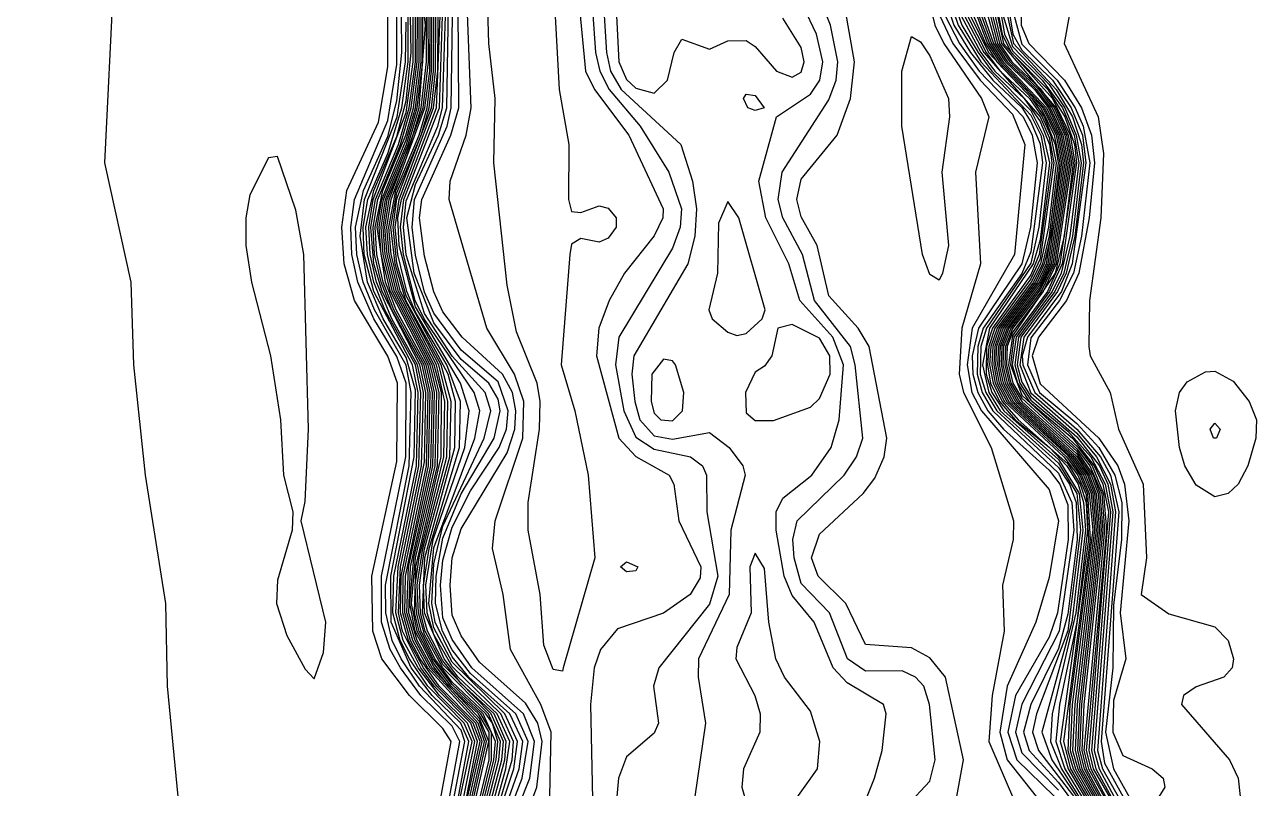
# Model space of a CAD drawing. Header units: inches. Extents: x 3311818 to 3313075, y 1372003 to 1372737.
# Drawn here: x 3312010.4 to 3312061.5, y 1372410.3 to 1372442 of the extents above; entities that cross this region are included whole.
import ezdxf

# ---------------------------------------------------------------- set-up
doc = ezdxf.new("R2010")
doc.units = ezdxf.units.IN
doc.header["$MEASUREMENT"] = 0

msp = doc.modelspace()

# ---------------------------------------------------------------- linework, layer by layer
for points, elevation in [([(3312016.765, 1372409.952), (3312016.322, 1372414.525), (3312016.252, 1372417.955), (3312015.405, 1372423.291), (3312014.928, 1372427.865), (3312014.809, 1372431.295), (3312013.721, 1372436.25), (3312014.095, 1372443.873), (3312013.999, 1372446.159), (3312014.112, 1372447.684), (3312013.629, 1372452.639), (3312013.707, 1372456.831), (3312013.108, 1372461.405), (3312012.962, 1372463.692), (3312012.053, 1372468.265), (3312012.19, 1372470.171), (3312012.061, 1372471.696), (3312011.856, 1372472.458), (3312011.109, 1372473.982), (3312010.396, 1372476.269), (3312010.474, 1372478.175)], 4498), ([(3312032.974, 1372447.303), (3312033.665, 1372440.061), (3312034.029, 1372439.299), (3312035.465, 1372437.393), (3312036.882, 1372434.344), (3312036.867, 1372433.963), (3312036.513, 1372433.217), (3312035.278, 1372431.676), (3312034.64, 1372430.533), (3312034.219, 1372429.389), (3312034.117, 1372428.246), (3312035.052, 1372424.816), (3312035.751, 1372424.062), (3312037.137, 1372423.291), (3312037.33, 1372422.91), (3312037.54, 1372421.386), (3312038.447, 1372419.48), (3312038.419, 1372419.025), (3312037.999, 1372418.337), (3312036.895, 1372417.563), (3312034.989, 1372416.91), (3312034.284, 1372416.05), (3312034.019, 1372415.287), (3312033.869, 1372413.763), (3312033.96, 1372409.189)], 4525), ([(3312033.708, 1372446.159), (3312034.078, 1372440.824), (3312034.258, 1372440.061), (3312034.647, 1372439.299), (3312035.93, 1372437.774), (3312037.126, 1372435.869), (3312037.651, 1372434.344), (3312037.591, 1372433.582), (3312037.276, 1372432.702), (3312035.042, 1372429.008), (3312034.913, 1372427.865), (3312035.259, 1372425.959), (3312035.751, 1372424.866), (3312036.513, 1372424.365), (3312038.025, 1372424.054), (3312038.516, 1372423.672), (3312038.681, 1372423.291), (3312038.702, 1372421.767), (3312039.155, 1372419.099), (3312038.8, 1372417.934), (3312036.703, 1372415.287), (3312036.483, 1372414.525), (3312036.693, 1372413.001), (3312036.513, 1372412.575), (3312035.37, 1372411.602), (3312035.029, 1372410.714), (3312034.962, 1372409.952)], 4524), ([(3312032.742, 1372415.287), (3312032.702, 1372415.151), (3312032.321, 1372415.217), (3312031.94, 1372416.225), (3312031.786, 1372418.337), (3312031.286, 1372421.004), (3312031.282, 1372422.148), (3312031.748, 1372425.197), (3312031.785, 1372426.34), (3312031.656, 1372427.103), (3312030.796, 1372429.232), (3312030.415, 1372431.177), (3312029.855, 1372436.25), (3312029.911, 1372438.918), (3312029.657, 1372441.205), (3312029.545, 1372445.016)], 4526), ([(3312034.265, 1372445.016), (3312034.532, 1372440.824), (3312034.702, 1372440.061), (3312035.144, 1372439.299), (3312037.613, 1372437.012), (3312038.104, 1372435.488), (3312038.27, 1372434.344), (3312038.196, 1372433.201), (3312037.902, 1372432.057), (3312035.672, 1372428.246), (3312035.587, 1372427.484), (3312035.709, 1372426.34), (3312035.911, 1372425.578), (3312036.513, 1372424.917), (3312037.276, 1372424.788), (3312038.8, 1372425.057), (3312039.626, 1372424.435), (3312040.188, 1372423.672), (3312040.286, 1372423.291), (3312039.689, 1372421.004), (3312039.616, 1372418.337), (3312038.357, 1372415.669), (3312038.341, 1372414.906), (3312038.644, 1372413.001), (3312038.198, 1372409.952)], 4523), ([(3312034.795, 1372445.397), (3312035.048, 1372440.442), (3312035.37, 1372439.704), (3312035.751, 1372439.35), (3312036.513, 1372439.137)], 4522), ([(3312028, 1372404.616), (3312029.664, 1372411.476), (3312029.672, 1372412.619), (3312029.217, 1372413.382), (3312027.996, 1372414.525), (3312027.366, 1372415.332), (3312026.601, 1372416.812), (3312026.37, 1372417.955), (3312026.54, 1372419.861), (3312027.431, 1372423.672), (3312027.498, 1372426.722), (3312027.22, 1372427.865), (3312025.657, 1372430.914), (3312025.265, 1372432.439), (3312025.186, 1372433.582), (3312025.362, 1372434.725), (3312026.307, 1372437.012), (3312026.764, 1372438.537), (3312027.019, 1372441.967), (3312026.754, 1372444.254)], 4511), ([(3312051.759, 1372444.422), (3312051.733, 1372441.967), (3312052.047, 1372441.205), (3312053.534, 1372439.68), (3312054.238, 1372438.537), (3312054.658, 1372437.393), (3312054.772, 1372436.25), (3312054.552, 1372433.963), (3312054.127, 1372431.676), (3312053.618, 1372430.533), (3312052.448, 1372429.008), (3312052.198, 1372428.246), (3312052.521, 1372427.081), (3312054.961, 1372424.816), (3312055.742, 1372423.672), (3312056.023, 1372422.91), (3312056.196, 1372421.386), (3312055.839, 1372417.574), (3312056.074, 1372415.669), (3312055.57, 1372413.94), (3312055.541, 1372412.619), (3312055.951, 1372411.657), (3312057.173, 1372411.095), (3312057.632, 1372410.714), (3312057.696, 1372410.333), (3312057.095, 1372409.38)], 4499), ([(3312032.179, 1372409.952), (3312032.234, 1372412.619), (3312031.812, 1372413.763), (3312030.552, 1372416.05), (3312030.251, 1372418.337), (3312029.799, 1372420.242), (3312029.916, 1372421.386), (3312031.066, 1372424.816), (3312031.111, 1372426.34), (3312030.717, 1372427.484), (3312029.573, 1372429.389), (3312028.007, 1372434.725), (3312028.049, 1372435.488), (3312028.719, 1372437.393), (3312028.922, 1372438.537), (3312028.707, 1372443.873)], 4525), ([(3312032.358, 1372443.11), (3312032.565, 1372439.299), (3312032.973, 1372437.012), (3312032.951, 1372434.725), (3312033.083, 1372434.23), (3312033.464, 1372434.184), (3312034.227, 1372434.469), (3312034.608, 1372434.373), (3312034.941, 1372433.963), (3312034.93, 1372433.582), (3312034.608, 1372433.13), (3312034.227, 1372432.955), (3312033.464, 1372433.106), (3312033.083, 1372432.881), (3312033.009, 1372432.439), (3312032.652, 1372427.865), (3312033.225, 1372425.959), (3312033.771, 1372423.291), (3312034.052, 1372419.861), (3312032.742, 1372415.287)], 4526), ([(3312046.042, 1372408.537), (3312047.947, 1372410.587), (3312048.17, 1372411.476), (3312047.935, 1372413.763), (3312047.691, 1372414.525), (3312047.348, 1372414.906), (3312046.804, 1372415.161), (3312045.28, 1372415.151), (3312044.527, 1372415.669), (3312043.778, 1372417.574), (3312042.612, 1372418.797), (3312042.312, 1372419.861), (3312042.267, 1372420.623), (3312042.437, 1372421.386), (3312044.391, 1372423.291), (3312044.907, 1372424.054), (3312045.168, 1372424.816), (3312044.856, 1372427.865), (3312044.656, 1372428.627), (3312043.166, 1372430.533), (3312042.669, 1372432.439), (3312041.847, 1372433.963), (3312041.657, 1372434.725), (3312041.821, 1372435.869), (3312043.755, 1372438.871), (3312044.063, 1372439.68), (3312044.129, 1372440.442), (3312043.831, 1372441.967), (3312043.365, 1372443.11)], 4524), ([(3312047.879, 1372443.11), (3312048.154, 1372441.967), (3312048.523, 1372441.205), (3312050.094, 1372438.918), (3312050.393, 1372438.156), (3312049.835, 1372435.869), (3312050.049, 1372432.057), (3312049.269, 1372429.389), (3312049.17, 1372427.484), (3312049.344, 1372426.722), (3312050.492, 1372424.435), (3312051.423, 1372421.386), (3312051.401, 1372420.623), (3312050.96, 1372418.718), (3312051.024, 1372416.812), (3312050.532, 1372414.144), (3312050.392, 1372412.238), (3312051.538, 1372409.57)], 4525), ([(3312048.573, 1372443.11), (3312048.938, 1372441.967), (3312049.635, 1372440.824), (3312050.562, 1372439.68), (3312051.759, 1372438.546), (3312052.14, 1372437.952), (3312052.521, 1372437.043), (3312052.621, 1372436.25), (3312052.14, 1372432.551), (3312051.759, 1372431.655), (3312050.154, 1372429.389), (3312049.932, 1372428.627), (3312049.906, 1372427.484), (3312050.114, 1372426.722), (3312050.563, 1372425.959), (3312053.283, 1372423.368), (3312053.835, 1372422.148), (3312053.916, 1372421.004), (3312053.312, 1372416.812), (3312051.759, 1372413.789), (3312051.507, 1372412.619), (3312051.759, 1372411.758), (3312053.283, 1372410.22)], 4522), ([(3312048.738, 1372443.11), (3312049.122, 1372441.967), (3312050.065, 1372440.442), (3312052.14, 1372438.226), (3312052.547, 1372437.393), (3312052.774, 1372436.25), (3312052.475, 1372433.582), (3312052.14, 1372432.08), (3312050.304, 1372429.389), (3312050.065, 1372428.627), (3312050.038, 1372427.484), (3312050.274, 1372426.722), (3312050.724, 1372425.959), (3312053.283, 1372423.606), (3312053.74, 1372422.91), (3312054.014, 1372422.148), (3312054.057, 1372420.623), (3312053.665, 1372417.516), (3312053.283, 1372416.1), (3312052.137, 1372413.763), (3312051.837, 1372412.619), (3312052.071, 1372411.857), (3312053.283, 1372410.532), (3312054.427, 1372408.969)], 4521), ([(3312048.877, 1372443.11), (3312049.272, 1372441.967), (3312049.947, 1372440.824), (3312050.513, 1372440.061), (3312052.14, 1372438.421), (3312052.654, 1372437.393), (3312052.917, 1372436.25), (3312052.521, 1372433.061), (3312052.239, 1372432.057), (3312050.423, 1372429.389), (3312050.131, 1372427.865), (3312050.395, 1372426.722), (3312050.869, 1372425.959), (3312053.283, 1372423.781), (3312054.046, 1372422.521), (3312054.191, 1372421.004), (3312053.665, 1372416.822), (3312052.368, 1372413.382), (3312052.208, 1372412.619), (3312052.461, 1372411.857), (3312054.046, 1372409.785)], 4520), ([(3312050.15, 1372443.11), (3312050.674, 1372441.205), (3312051.172, 1372440.442), (3312052.376, 1372439.299), (3312052.942, 1372438.537), (3312053.47, 1372437.393), (3312053.681, 1372436.25), (3312053.054, 1372432.057), (3312052.521, 1372430.974), (3312051.306, 1372429.389), (3312051.009, 1372428.627), (3312050.974, 1372427.865), (3312051.153, 1372427.103), (3312051.584, 1372426.34), (3312054.046, 1372424.064), (3312054.561, 1372423.291), (3312054.853, 1372422.529), (3312054.99, 1372421.004), (3312054.155, 1372413.763), (3312054.067, 1372411.857), (3312054.259, 1372411.095), (3312055.725, 1372408.427)], 4510), ([(3312050.265, 1372443.11), (3312050.755, 1372441.205), (3312051.26, 1372440.442), (3312052.465, 1372439.299), (3312053.021, 1372438.537), (3312053.541, 1372437.393), (3312053.752, 1372436.25), (3312053.124, 1372432.057), (3312052.563, 1372430.914), (3312051.378, 1372429.377), (3312051.085, 1372428.627), (3312051.052, 1372427.865), (3312051.233, 1372427.103), (3312051.673, 1372426.34), (3312054.046, 1372424.171), (3312054.639, 1372423.291), (3312054.927, 1372422.529), (3312055.058, 1372421.004), (3312054.245, 1372413.763), (3312054.159, 1372411.857), (3312054.347, 1372411.095), (3312055.799, 1372408.427)], 4509), ([(3312050.373, 1372443.11), (3312050.836, 1372441.205), (3312051.349, 1372440.442), (3312052.521, 1372439.337), (3312053.099, 1372438.537), (3312053.611, 1372437.393), (3312053.822, 1372436.25), (3312053.194, 1372432.057), (3312052.65, 1372430.914), (3312051.378, 1372429.223), (3312051.161, 1372428.627), (3312051.13, 1372427.865), (3312051.312, 1372427.103), (3312051.759, 1372426.345), (3312054.046, 1372424.278), (3312054.716, 1372423.291), (3312055.002, 1372422.529), (3312055.127, 1372421.004), (3312054.335, 1372413.763), (3312054.25, 1372411.857), (3312054.436, 1372411.095), (3312055.874, 1372408.427)], 4508), ([(3312050.481, 1372443.11), (3312050.918, 1372441.205), (3312053.178, 1372438.537), (3312053.685, 1372437.393), (3312053.892, 1372436.25), (3312053.522, 1372433.201), (3312053.144, 1372431.676), (3312051.378, 1372429.069), (3312051.209, 1372427.865), (3312051.394, 1372427.103), (3312051.759, 1372426.476), (3312054.046, 1372424.385), (3312054.59, 1372423.672), (3312055.076, 1372422.529), (3312055.197, 1372421.004), (3312054.342, 1372411.857), (3312054.534, 1372411.095), (3312055.815, 1372408.808)], 4507), ([(3312050.588, 1372443.11), (3312050.999, 1372441.205), (3312053.032, 1372438.918), (3312053.769, 1372437.393), (3312053.962, 1372436.25), (3312053.346, 1372432.057), (3312052.824, 1372430.914), (3312051.435, 1372429.008), (3312051.287, 1372427.865), (3312051.759, 1372426.607), (3312054.104, 1372424.435), (3312054.678, 1372423.672), (3312055.151, 1372422.529), (3312055.281, 1372421.004), (3312054.434, 1372411.857), (3312054.631, 1372411.095), (3312056.04, 1372408.427)], 4506), ([(3312027.366, 1372408.312), (3312028.085, 1372412.238), (3312027.747, 1372412.768), (3312026.358, 1372414.144), (3312025.211, 1372415.669), (3312024.845, 1372416.812), (3312024.797, 1372419.099), (3312025.842, 1372423.853), (3312025.863, 1372427.103), (3312025.46, 1372428.22), (3312024.083, 1372430.533), (3312023.655, 1372432.057), (3312023.55, 1372433.582), (3312023.755, 1372435.107), (3312025.079, 1372437.936), (3312025.46, 1372440.235), (3312025.46, 1372442.566)], 4499), ([(3312027.747, 1372408.403), (3312028.455, 1372412.238), (3312028.128, 1372412.871), (3312026.837, 1372414.144), (3312025.992, 1372415.287), (3312025.559, 1372416.05), (3312025.197, 1372417.193), (3312025.198, 1372419.099), (3312026.206, 1372424.054), (3312026.228, 1372427.103), (3312025.842, 1372428.206), (3312024.878, 1372429.771), (3312024.219, 1372431.295), (3312023.975, 1372432.439), (3312023.928, 1372433.582), (3312024.083, 1372434.725), (3312025.46, 1372438.006), (3312025.842, 1372440.33), (3312025.842, 1372442.465)], 4500), ([(3312030.034, 1372408.125), (3312031.036, 1372410.714), (3312031.287, 1372412.238), (3312030.768, 1372413.382), (3312028.891, 1372415.058), (3312028.128, 1372416.032), (3312027.726, 1372416.812), (3312027.438, 1372417.955), (3312027.471, 1372419.099), (3312027.747, 1372420.674), (3312028.51, 1372422.514), (3312029.867, 1372424.816), (3312030.121, 1372425.959), (3312030.034, 1372426.435), (3312029.658, 1372427.103), (3312028.51, 1372428.092), (3312027.366, 1372429.616), (3312026.561, 1372431.676), (3312026.249, 1372433.963), (3312026.604, 1372435.347), (3312027.562, 1372437.393), (3312027.904, 1372438.537), (3312027.973, 1372442.729)], 4522), ([(3312030.415, 1372407.018), (3312031.648, 1372410.333), (3312031.865, 1372412.238), (3312031.686, 1372413.001), (3312031.178, 1372413.818), (3312029.272, 1372415.523), (3312028.51, 1372416.616), (3312028.128, 1372417.475), (3312028.047, 1372418.718), (3312028.128, 1372419.861), (3312028.51, 1372421.062), (3312030.415, 1372424.217), (3312030.733, 1372425.197), (3312030.777, 1372425.959), (3312030.634, 1372426.722), (3312030.219, 1372427.484), (3312028.552, 1372429.008), (3312027.747, 1372430.065), (3312027.366, 1372430.901), (3312026.985, 1372432.37), (3312026.774, 1372433.963), (3312026.877, 1372434.725), (3312028.075, 1372437.393), (3312028.409, 1372438.537), (3312028.381, 1372442.729)], 4524), ([(3312044.278, 1372407.284), (3312045.654, 1372410.714), (3312045.969, 1372411.857), (3312046.129, 1372413.382), (3312046.018, 1372413.763), (3312044.517, 1372414.671), (3312043.933, 1372415.287), (3312043.15, 1372417.193), (3312042.23, 1372418.29), (3312041.906, 1372419.099), (3312041.573, 1372421.004), (3312041.574, 1372421.767), (3312041.849, 1372422.336), (3312043.046, 1372423.291), (3312043.857, 1372424.435), (3312044.183, 1372425.578), (3312044.364, 1372427.865), (3312043.928, 1372429.008), (3312042.555, 1372430.533), (3312042.091, 1372432.057), (3312041.149, 1372433.963), (3312040.856, 1372435.488), (3312041.584, 1372438.156), (3312042.993, 1372439.102), (3312043.38, 1372439.68), (3312043.503, 1372440.442), (3312043.246, 1372441.586), (3312042.711, 1372442.729)], 4523), ([(3312048.722, 1372408.046), (3312049.35, 1372411.476), (3312048.602, 1372414.906), (3312047.947, 1372415.711), (3312047.185, 1372416.119), (3312045.28, 1372416.263), (3312044.468, 1372417.955), (3312043.308, 1372419.099), (3312043.035, 1372419.861), (3312043.374, 1372420.845), (3312045.176, 1372422.529), (3312045.661, 1372423.168), (3312046.052, 1372424.054), (3312046.166, 1372424.816), (3312045.43, 1372428.627), (3312044.98, 1372429.389), (3312043.755, 1372430.736), (3312043.273, 1372432.82), (3312042.612, 1372434.012), (3312042.432, 1372434.725), (3312042.612, 1372435.577), (3312044.096, 1372437.393), (3312044.651, 1372438.918), (3312044.824, 1372440.442), (3312044.424, 1372442.729)], 4525), ([(3312049.755, 1372442.729), (3312050.343, 1372441.205), (3312050.819, 1372440.442), (3312052.632, 1372438.537), (3312053.181, 1372437.393), (3312053.409, 1372436.25), (3312052.766, 1372432.057), (3312052.412, 1372431.295), (3312050.995, 1372429.389), (3312050.719, 1372428.627), (3312050.677, 1372427.865), (3312050.829, 1372427.103), (3312051.226, 1372426.34), (3312053.665, 1372424.1), (3312054.243, 1372423.291), (3312054.561, 1372422.529), (3312054.708, 1372421.004), (3312053.749, 1372413.763), (3312053.671, 1372411.857), (3312053.888, 1372411.095), (3312055.418, 1372408.427)], 4514), ([(3312050.733, 1372442.729), (3312050.942, 1372441.586), (3312051.323, 1372440.824), (3312052.84, 1372439.299), (3312053.547, 1372438.156), (3312053.952, 1372437.012), (3312054.032, 1372436.25), (3312053.432, 1372432.057), (3312052.913, 1372430.914), (3312051.53, 1372429.008), (3312051.366, 1372427.865), (3312051.583, 1372427.103), (3312052.073, 1372426.34), (3312053.86, 1372424.816), (3312054.766, 1372423.672), (3312055.126, 1372422.91), (3312055.362, 1372421.767), (3312054.543, 1372411.857), (3312054.729, 1372411.095), (3312055.826, 1372409.189)], 4505), ([(3312050.844, 1372442.729), (3312051.039, 1372441.586), (3312051.378, 1372440.894), (3312052.612, 1372439.68), (3312053.451, 1372438.537), (3312053.939, 1372437.393), (3312054.125, 1372436.25), (3312053.761, 1372433.201), (3312053.4, 1372431.676), (3312053.024, 1372430.914), (3312051.624, 1372429.008), (3312051.468, 1372427.865), (3312051.677, 1372427.103), (3312052.14, 1372426.395), (3312053.665, 1372425.118), (3312054.625, 1372424.054), (3312055.215, 1372422.91), (3312055.447, 1372421.767), (3312054.653, 1372411.857), (3312054.834, 1372411.095), (3312056.095, 1372408.808)], 4504), ([(3312051.09, 1372442.729), (3312051.418, 1372441.205), (3312053.192, 1372439.299), (3312053.861, 1372438.156), (3312054.245, 1372437.012), (3312054.32, 1372436.25), (3312053.957, 1372433.201), (3312053.601, 1372431.676), (3312053.246, 1372430.914), (3312051.846, 1372429.008), (3312051.68, 1372427.865), (3312052.14, 1372426.704), (3312054.046, 1372425.032), (3312054.864, 1372424.054), (3312055.448, 1372422.91), (3312055.649, 1372421.767), (3312054.907, 1372411.857), (3312055.113, 1372411.095), (3312056.183, 1372409.189)], 4502), ([(3312027.747, 1372407.494), (3312028.654, 1372412.238), (3312028.51, 1372412.7), (3312026.78, 1372414.525), (3312026.022, 1372415.669), (3312025.645, 1372416.431), (3312025.378, 1372417.574), (3312025.372, 1372418.718), (3312026.347, 1372423.672), (3312026.433, 1372426.722), (3312026.223, 1372427.858), (3312024.91, 1372430.152), (3312024.443, 1372431.295), (3312024.181, 1372432.439), (3312024.123, 1372433.582), (3312024.451, 1372435.107), (3312025.46, 1372437.343), (3312025.842, 1372438.819), (3312026.047, 1372440.824), (3312026.023, 1372442.348)], 4501), ([(3312028.128, 1372408.542), (3312028.825, 1372412.238), (3312028.488, 1372413.001), (3312027.303, 1372414.144), (3312026.437, 1372415.287), (3312025.598, 1372417.193), (3312025.581, 1372419.099), (3312026.554, 1372424.054), (3312026.604, 1372426.816), (3312026.223, 1372428.172), (3312025.272, 1372429.771), (3312024.62, 1372431.295), (3312024.308, 1372433.201), (3312024.489, 1372434.725), (3312025.851, 1372438.156), (3312026.194, 1372440.442), (3312026.223, 1372442.087)], 4502), ([(3312027.095, 1372403.472), (3312028.959, 1372412.238), (3312028.633, 1372413.001), (3312027.124, 1372414.525), (3312026.359, 1372415.669), (3312025.975, 1372416.431), (3312025.671, 1372417.574), (3312025.711, 1372419.099), (3312026.647, 1372423.672), (3312026.722, 1372426.722), (3312026.48, 1372427.865), (3312024.888, 1372430.914), (3312024.487, 1372432.439), (3312024.433, 1372433.582), (3312024.638, 1372434.725), (3312025.461, 1372436.631), (3312026.041, 1372438.537), (3312026.307, 1372440.442), (3312026.308, 1372442.348)], 4503), ([(3312028.128, 1372407.496), (3312029.069, 1372412.238), (3312028.77, 1372413.001), (3312027.599, 1372414.144), (3312026.717, 1372415.287), (3312026.101, 1372416.431), (3312025.8, 1372417.574), (3312025.897, 1372419.48), (3312026.753, 1372423.672), (3312026.833, 1372426.722), (3312026.608, 1372427.865), (3312025.336, 1372430.152), (3312024.877, 1372431.295), (3312024.613, 1372432.439), (3312024.55, 1372433.582), (3312024.875, 1372435.107), (3312025.842, 1372437.34), (3312026.223, 1372438.823), (3312026.432, 1372440.824), (3312026.409, 1372442.348)], 4504), ([(3312028.51, 1372408.763), (3312029.179, 1372412.238), (3312028.903, 1372413.001), (3312027.388, 1372414.525), (3312026.828, 1372415.287), (3312026.066, 1372416.812), (3312025.903, 1372417.574), (3312025.988, 1372419.48), (3312026.86, 1372423.672), (3312026.944, 1372426.722), (3312026.699, 1372427.865), (3312025.632, 1372429.771), (3312024.991, 1372431.295), (3312024.729, 1372432.439), (3312024.668, 1372433.582), (3312024.852, 1372434.725), (3312026.223, 1372438.342), (3312026.509, 1372440.442), (3312026.511, 1372442.348)], 4505), ([(3312027.575, 1372404.616), (3312029.286, 1372412.238), (3312029.007, 1372413.001), (3312027.493, 1372414.525), (3312026.939, 1372415.287), (3312026.317, 1372416.431), (3312025.992, 1372417.574), (3312026.016, 1372419.099), (3312026.985, 1372423.835), (3312027.041, 1372426.722), (3312026.79, 1372427.865), (3312025.222, 1372430.914), (3312024.887, 1372432.057), (3312024.763, 1372433.582), (3312024.949, 1372434.725), (3312025.906, 1372437.012), (3312026.349, 1372438.537), (3312026.609, 1372440.442), (3312026.61, 1372442.348)], 4506), ([(3312027.671, 1372404.616), (3312029.377, 1372412.238), (3312029.111, 1372413.001), (3312027.598, 1372414.525), (3312026.802, 1372415.669), (3312026.409, 1372416.431), (3312026.082, 1372417.574), (3312026.104, 1372419.099), (3312027.06, 1372423.672), (3312027.131, 1372426.722), (3312026.881, 1372427.865), (3312025.631, 1372430.152), (3312025.187, 1372431.295), (3312024.916, 1372432.439), (3312024.849, 1372433.582), (3312025.045, 1372434.725), (3312025.987, 1372437.012), (3312026.435, 1372438.537), (3312026.686, 1372440.442), (3312026.687, 1372442.348)], 4507), ([(3312027.836, 1372404.997), (3312029.468, 1372412.238), (3312029.214, 1372413.001), (3312027.127, 1372415.287), (3312026.5, 1372416.431), (3312026.172, 1372417.574), (3312026.191, 1372419.099), (3312027.152, 1372423.672), (3312027.221, 1372426.722), (3312026.972, 1372427.865), (3312025.718, 1372430.152), (3312025.275, 1372431.295), (3312025.009, 1372432.439), (3312024.936, 1372433.582), (3312025.251, 1372435.107), (3312026.213, 1372437.393), (3312026.521, 1372438.537), (3312026.763, 1372440.442), (3312026.763, 1372442.348)], 4508), ([(3312027.916, 1372404.997), (3312029.559, 1372412.238), (3312029.272, 1372413.057), (3312027.216, 1372415.287), (3312026.592, 1372416.431), (3312026.256, 1372417.574), (3312026.326, 1372419.48), (3312027.243, 1372423.672), (3312027.311, 1372426.722), (3312027.055, 1372427.865), (3312025.805, 1372430.152), (3312025.363, 1372431.295), (3312025.023, 1372433.582), (3312025.207, 1372434.725), (3312026.223, 1372437.203), (3312026.606, 1372438.537), (3312026.84, 1372440.442), (3312026.84, 1372442.348)], 4509), ([(3312027.996, 1372404.997), (3312029.65, 1372412.238), (3312029.272, 1372413.185), (3312027.306, 1372415.287), (3312026.675, 1372416.431), (3312026.333, 1372417.574), (3312026.4, 1372419.48), (3312027.335, 1372423.672), (3312027.403, 1372426.722), (3312027.138, 1372427.865), (3312025.576, 1372430.914), (3312025.182, 1372432.439), (3312025.107, 1372433.582), (3312025.285, 1372434.725), (3312026.231, 1372437.012), (3312026.685, 1372438.537), (3312026.917, 1372440.442), (3312026.916, 1372442.348)], 4510), ([(3312028.079, 1372404.616), (3312029.762, 1372411.476), (3312029.769, 1372412.619), (3312029.32, 1372413.382), (3312028.093, 1372414.525), (3312027.366, 1372415.468), (3312026.683, 1372416.812), (3312026.446, 1372417.955), (3312026.615, 1372419.861), (3312027.529, 1372423.672), (3312027.593, 1372426.722), (3312027.302, 1372427.865), (3312025.737, 1372430.914), (3312025.347, 1372432.439), (3312025.264, 1372433.582), (3312025.44, 1372434.725), (3312026.384, 1372437.012), (3312026.843, 1372438.537), (3312027.068, 1372440.442), (3312027.067, 1372442.348)], 4512), ([(3312028.159, 1372404.616), (3312029.861, 1372411.476), (3312029.932, 1372412.238), (3312029.424, 1372413.382), (3312028.128, 1372414.593), (3312027.366, 1372415.604), (3312026.764, 1372416.812), (3312026.565, 1372417.574), (3312026.624, 1372419.48), (3312027.676, 1372424.054), (3312027.688, 1372426.722), (3312027.387, 1372427.865), (3312025.818, 1372430.914), (3312025.43, 1372432.439), (3312025.343, 1372433.582), (3312025.518, 1372434.725), (3312026.922, 1372438.537), (3312027.143, 1372440.442), (3312027.141, 1372442.348)], 4513), ([(3312028.241, 1372404.616), (3312029.96, 1372411.476), (3312030.026, 1372412.238), (3312029.8, 1372413.001), (3312029.528, 1372413.382), (3312028.128, 1372414.701), (3312027.415, 1372415.669), (3312026.845, 1372416.812), (3312026.645, 1372417.574), (3312026.603, 1372418.718), (3312026.767, 1372419.861), (3312027.783, 1372424.054), (3312027.827, 1372426.34), (3312027.481, 1372427.865), (3312025.902, 1372430.914), (3312025.516, 1372432.439), (3312025.421, 1372433.582), (3312025.596, 1372434.725), (3312027.003, 1372438.537), (3312027.198, 1372440.061), (3312027.215, 1372442.348)], 4514), ([(3312028.394, 1372404.997), (3312030.065, 1372411.476), (3312030.141, 1372412.238), (3312029.632, 1372413.382), (3312027.744, 1372415.287), (3312026.985, 1372416.67), (3312026.729, 1372417.574), (3312026.686, 1372418.718), (3312026.912, 1372420.242), (3312027.91, 1372424.054), (3312027.956, 1372426.34), (3312027.576, 1372427.865), (3312025.989, 1372430.914), (3312025.604, 1372432.439), (3312025.504, 1372433.582), (3312025.795, 1372435.107), (3312026.767, 1372437.393), (3312027.092, 1372438.537), (3312027.275, 1372440.061), (3312027.29, 1372442.348)], 4515), ([(3312028.473, 1372404.997), (3312030.19, 1372411.476), (3312030.258, 1372412.238), (3312029.751, 1372413.382), (3312027.747, 1372415.43), (3312027.013, 1372416.812), (3312026.813, 1372417.574), (3312026.77, 1372418.718), (3312026.985, 1372420.236), (3312028.037, 1372424.054), (3312028.086, 1372426.34), (3312027.671, 1372427.865), (3312026.206, 1372430.533), (3312025.761, 1372432.057), (3312025.592, 1372433.582), (3312025.842, 1372435.011), (3312026.851, 1372437.393), (3312027.182, 1372438.537), (3312027.351, 1372440.061), (3312027.364, 1372442.348)], 4516), ([(3312028.51, 1372404.747), (3312030.316, 1372411.476), (3312030.375, 1372412.238), (3312029.875, 1372413.382), (3312028.51, 1372414.644), (3312027.747, 1372415.578), (3312027.111, 1372416.812), (3312026.897, 1372417.574), (3312026.997, 1372419.861), (3312028.243, 1372424.435), (3312028.267, 1372426.34), (3312027.966, 1372427.484), (3312026.223, 1372430.732), (3312025.842, 1372432.092), (3312025.68, 1372433.582), (3312025.842, 1372434.759), (3312027.271, 1372438.537), (3312027.444, 1372440.061), (3312027.455, 1372442.348)], 4517), ([(3312028.666, 1372404.997), (3312030.354, 1372411.095), (3312030.519, 1372412.238), (3312029.999, 1372413.382), (3312028.374, 1372414.906), (3312027.795, 1372415.669), (3312026.981, 1372417.574), (3312026.938, 1372418.718), (3312027.173, 1372420.242), (3312028.429, 1372424.435), (3312028.473, 1372426.34), (3312027.909, 1372427.865), (3312026.604, 1372430.051), (3312026.255, 1372430.914), (3312025.876, 1372432.439), (3312025.768, 1372433.582), (3312025.929, 1372434.725), (3312027.361, 1372438.537), (3312027.539, 1372440.061), (3312027.546, 1372442.348)], 4518), ([(3312028.891, 1372405.606), (3312030.62, 1372411.476), (3312030.677, 1372412.238), (3312030.154, 1372413.382), (3312028.128, 1372415.341), (3312027.366, 1372416.671), (3312027.095, 1372417.574), (3312027.038, 1372418.718), (3312027.344, 1372420.623), (3312028.659, 1372424.435), (3312028.832, 1372425.959), (3312028.477, 1372427.103), (3312026.604, 1372430.271), (3312025.928, 1372432.82), (3312025.878, 1372433.963), (3312026.03, 1372434.725), (3312027.481, 1372438.537), (3312027.638, 1372442.348)], 4519), ([(3312029.653, 1372407.977), (3312030.696, 1372411.095), (3312030.848, 1372412.238), (3312030.323, 1372413.382), (3312028.128, 1372415.532), (3312027.366, 1372416.956), (3312027.162, 1372417.955), (3312027.366, 1372420.274), (3312029.073, 1372424.816), (3312029.283, 1372425.959), (3312029.044, 1372426.722), (3312026.966, 1372429.771), (3312026.602, 1372430.533), (3312026.107, 1372432.439), (3312025.985, 1372433.582), (3312026.13, 1372434.725), (3312027.603, 1372438.537), (3312027.729, 1372442.348)], 4520), ([(3312029.653, 1372407.526), (3312030.906, 1372411.095), (3312031.057, 1372412.238), (3312030.525, 1372413.382), (3312028.821, 1372414.906), (3312028.128, 1372415.749), (3312027.424, 1372417.193), (3312027.284, 1372417.955), (3312027.366, 1372419.609), (3312027.747, 1372421.169), (3312029.463, 1372424.816), (3312029.74, 1372425.959), (3312029.504, 1372426.722), (3312028.128, 1372428.227), (3312026.985, 1372429.995), (3312026.223, 1372432.438), (3312026.11, 1372433.582), (3312026.223, 1372434.677), (3312027.54, 1372437.774), (3312027.724, 1372438.537), (3312027.86, 1372442.348)], 4521), ([(3312030.034, 1372407.411), (3312031.347, 1372410.714), (3312031.547, 1372412.238), (3312031.092, 1372413.382), (3312028.941, 1372415.287), (3312028.128, 1372416.466), (3312027.747, 1372417.372), (3312027.653, 1372418.718), (3312027.747, 1372419.766), (3312028.128, 1372421.132), (3312028.891, 1372422.634), (3312030.08, 1372424.435), (3312030.382, 1372425.197), (3312030.455, 1372425.959), (3312030.034, 1372427.155), (3312028.51, 1372428.473), (3312027.366, 1372430.011), (3312026.985, 1372430.885), (3312026.604, 1372432.413), (3312026.466, 1372433.582), (3312026.568, 1372434.725), (3312027.918, 1372437.774), (3312028.096, 1372438.537), (3312028.149, 1372442.348)], 4523), ([(3312036.513, 1372439.137), (3312037.065, 1372439.68), (3312037.343, 1372440.824), (3312037.657, 1372441.389), (3312038.8, 1372440.973), (3312039.563, 1372441.313), (3312040.325, 1372441.321), (3312040.706, 1372441.079), (3312041.591, 1372440.061), (3312042.23, 1372439.806), (3312042.612, 1372440.018), (3312042.728, 1372440.442), (3312042.612, 1372441.03), (3312041.849, 1372442.253)], 4522), ([(3312048.361, 1372442.348), (3312048.903, 1372441.205), (3312050.03, 1372439.68), (3312051.378, 1372438.266), (3312051.887, 1372437.012), (3312051.454, 1372432.439), (3312049.696, 1372429.389), (3312049.493, 1372427.865), (3312049.695, 1372426.722), (3312050.084, 1372425.959), (3312052.902, 1372422.696), (3312053.278, 1372421.386), (3312052.902, 1372419.04), (3312052.348, 1372417.193), (3312051.159, 1372414.525), (3312050.847, 1372412.619), (3312051.15, 1372411.476), (3312052.354, 1372409.952)], 4524), ([(3312048.58, 1372442.348), (3312049.176, 1372441.205), (3312049.994, 1372440.061), (3312051.813, 1372438.156), (3312052.186, 1372437.393), (3312052.402, 1372436.25), (3312052.119, 1372433.582), (3312051.759, 1372432.061), (3312049.959, 1372429.389), (3312049.708, 1372428.246), (3312049.727, 1372427.484), (3312049.935, 1372426.722), (3312050.351, 1372425.959), (3312050.997, 1372425.196), (3312052.902, 1372423.492), (3312053.333, 1372422.91), (3312053.665, 1372422.062), (3312053.688, 1372420.623), (3312053.247, 1372417.574), (3312052.902, 1372416.561), (3312051.498, 1372414.144), (3312051.188, 1372412.619), (3312051.56, 1372411.476), (3312053.12, 1372409.952)], 4523), ([(3312049.242, 1372442.348), (3312050.066, 1372440.824), (3312050.647, 1372440.061), (3312051.859, 1372438.918), (3312052.521, 1372437.963), (3312052.905, 1372437.012), (3312053.005, 1372436.25), (3312052.476, 1372432.439), (3312052.14, 1372431.597), (3312050.543, 1372429.389), (3312050.299, 1372428.627), (3312050.282, 1372427.484), (3312050.515, 1372426.722), (3312051.01, 1372425.959), (3312053.283, 1372423.931), (3312054.136, 1372422.529), (3312054.298, 1372421.004), (3312053.836, 1372417.193), (3312052.598, 1372412.619), (3312053.001, 1372411.476), (3312054.808, 1372408.802)], 4519), ([(3312049.381, 1372442.348), (3312050.185, 1372440.824), (3312052.524, 1372438.156), (3312052.902, 1372437.3), (3312053.093, 1372436.25), (3312052.521, 1372432.261), (3312052.14, 1372431.43), (3312050.649, 1372429.389), (3312050.388, 1372428.627), (3312050.337, 1372427.865), (3312050.469, 1372427.103), (3312050.834, 1372426.34), (3312051.485, 1372425.578), (3312052.915, 1372424.435), (3312053.626, 1372423.672), (3312054.095, 1372422.91), (3312054.328, 1372422.148), (3312054.405, 1372421.004), (3312054.004, 1372417.574), (3312053.027, 1372413.382), (3312052.953, 1372412.238), (3312053.411, 1372411.095), (3312055.07, 1372408.427)], 4518), ([(3312049.514, 1372442.348), (3312050.286, 1372440.824), (3312050.865, 1372440.061), (3312052.083, 1372438.918), (3312052.606, 1372438.156), (3312052.953, 1372437.393), (3312053.182, 1372436.25), (3312052.874, 1372433.582), (3312052.543, 1372432.057), (3312052.157, 1372431.295), (3312050.735, 1372429.389), (3312050.477, 1372428.627), (3312050.425, 1372427.865), (3312050.572, 1372427.103), (3312050.944, 1372426.34), (3312051.607, 1372425.578), (3312053.665, 1372423.754), (3312054.18, 1372422.91), (3312054.427, 1372422.151), (3312054.486, 1372421.004), (3312054.048, 1372417.193), (3312053.327, 1372413.763), (3312053.176, 1372412.238), (3312053.553, 1372411.095), (3312055.189, 1372408.401)], 4517), ([(3312049.636, 1372442.348), (3312050.375, 1372440.824), (3312052.183, 1372438.918), (3312052.687, 1372438.156), (3312053.148, 1372437.012), (3312053.27, 1372436.25), (3312052.902, 1372433.223), (3312052.617, 1372432.057), (3312052.242, 1372431.295), (3312050.822, 1372429.389), (3312050.565, 1372428.627), (3312050.513, 1372427.865), (3312050.663, 1372427.103), (3312051.044, 1372426.34), (3312053.507, 1372424.054), (3312054.082, 1372423.291), (3312054.427, 1372422.481), (3312054.528, 1372420.623), (3312053.357, 1372412.238), (3312053.686, 1372411.095), (3312055.26, 1372408.427)], 4516), ([(3312049.758, 1372442.348), (3312050.26, 1372441.205), (3312050.731, 1372440.442), (3312052.554, 1372438.537), (3312053.105, 1372437.393), (3312053.341, 1372436.25), (3312052.968, 1372433.201), (3312052.692, 1372432.057), (3312052.327, 1372431.295), (3312050.908, 1372429.389), (3312050.647, 1372428.627), (3312050.601, 1372427.865), (3312050.746, 1372427.103), (3312051.135, 1372426.34), (3312053.61, 1372424.054), (3312054.163, 1372423.291), (3312054.489, 1372422.529), (3312054.601, 1372420.623), (3312053.498, 1372412.238), (3312053.787, 1372411.095), (3312055.339, 1372408.427)], 4515), ([(3312049.982, 1372442.348), (3312050.426, 1372441.205), (3312050.907, 1372440.442), (3312052.709, 1372438.537), (3312053.257, 1372437.393), (3312053.477, 1372436.25), (3312052.841, 1372432.057), (3312052.498, 1372431.295), (3312051.073, 1372429.389), (3312050.792, 1372428.627), (3312050.752, 1372427.865), (3312050.911, 1372427.103), (3312051.316, 1372426.34), (3312053.792, 1372424.054), (3312054.324, 1372423.291), (3312054.634, 1372422.529), (3312054.782, 1372421.004), (3312053.856, 1372413.763), (3312053.77, 1372411.857), (3312053.988, 1372411.095), (3312055.497, 1372408.427)], 4513), ([(3312050.087, 1372442.348), (3312050.509, 1372441.205), (3312050.995, 1372440.442), (3312052.787, 1372438.537), (3312053.33, 1372437.393), (3312053.545, 1372436.25), (3312052.915, 1372432.057), (3312052.521, 1372431.21), (3312051.151, 1372429.389), (3312050.864, 1372428.627), (3312050.826, 1372427.865), (3312050.994, 1372427.103), (3312051.407, 1372426.34), (3312053.879, 1372424.054), (3312054.405, 1372423.291), (3312054.707, 1372422.529), (3312054.853, 1372421.004), (3312053.962, 1372413.763), (3312053.87, 1372411.857), (3312054.084, 1372411.095), (3312055.576, 1372408.427)], 4512), ([(3312050.192, 1372442.348), (3312050.592, 1372441.205), (3312051.083, 1372440.442), (3312052.288, 1372439.299), (3312052.864, 1372438.537), (3312053.4, 1372437.393), (3312053.613, 1372436.25), (3312052.984, 1372432.057), (3312052.521, 1372431.092), (3312051.228, 1372429.389), (3312050.936, 1372428.627), (3312050.9, 1372427.865), (3312051.074, 1372427.103), (3312051.495, 1372426.34), (3312053.967, 1372424.054), (3312054.483, 1372423.291), (3312054.779, 1372422.529), (3312054.921, 1372421.004), (3312054.065, 1372413.763), (3312053.97, 1372411.857), (3312054.172, 1372411.095), (3312055.65, 1372408.427)], 4511), ([(3312050.986, 1372442.348), (3312051.378, 1372441.072), (3312052.902, 1372439.495), (3312053.552, 1372438.537), (3312054.024, 1372437.393), (3312054.222, 1372436.25), (3312053.859, 1372433.201), (3312053.5, 1372431.676), (3312053.135, 1372430.914), (3312051.719, 1372429.008), (3312051.574, 1372427.865), (3312051.759, 1372427.145), (3312052.14, 1372426.55), (3312054.046, 1372424.874), (3312054.989, 1372423.672), (3312055.332, 1372422.91), (3312055.533, 1372421.767), (3312054.762, 1372411.857), (3312054.973, 1372411.095), (3312056.205, 1372408.808)], 4503), ([(3312051.268, 1372442.348), (3312051.39, 1372441.586), (3312051.759, 1372440.926), (3312053.042, 1372439.68), (3312053.81, 1372438.537), (3312054.277, 1372437.393), (3312054.417, 1372436.25), (3312053.852, 1372432.057), (3312053.402, 1372430.914), (3312051.996, 1372429.008), (3312051.774, 1372428.246), (3312051.808, 1372427.865), (3312052.308, 1372426.722), (3312054.046, 1372425.19), (3312055.03, 1372424.054), (3312055.448, 1372423.291), (3312055.788, 1372421.767), (3312055.054, 1372412.238), (3312055.189, 1372411.33), (3312056.178, 1372409.57)], 4501), ([(3312051.439, 1372442.348), (3312051.759, 1372441.177), (3312053.232, 1372439.68), (3312053.975, 1372438.537), (3312054.313, 1372437.774), (3312054.59, 1372436.25), (3312054.245, 1372433.201), (3312053.905, 1372431.676), (3312053.33, 1372430.533), (3312052.14, 1372428.987), (3312051.996, 1372427.865), (3312052.497, 1372426.722), (3312054.046, 1372425.433), (3312054.953, 1372424.435), (3312055.616, 1372423.291), (3312055.905, 1372422.148), (3312055.897, 1372420.623), (3312055.57, 1372417.896), (3312055.545, 1372415.287), (3312055.23, 1372412.619), (3312055.562, 1372411.095), (3312056.424, 1372409.57)], 4500), ([(3312053.729, 1372442.348), (3312053.52, 1372441.205), (3312054.926, 1372438.156), (3312055.15, 1372436.631), (3312055.047, 1372433.963), (3312054.573, 1372430.533), (3312054.545, 1372428.627), (3312054.599, 1372428.246), (3312055.431, 1372426.722), (3312055.772, 1372425.197), (3312056.797, 1372422.91), (3312056.929, 1372419.861), (3312056.714, 1372418.337), (3312057.857, 1372417.537), (3312059.763, 1372416.997), (3312060.318, 1372416.431), (3312060.543, 1372415.669), (3312060.482, 1372415.287), (3312060.144, 1372414.906), (3312059, 1372414.506), (3312058.464, 1372414.144), (3312058.385, 1372413.763), (3312060.379, 1372411.476), (3312060.731, 1372410.714), (3312060.822, 1372409.952)], 4498), ([(3312048.477, 1372431.676), (3312048.329, 1372431.375), (3312047.947, 1372431.621), (3312047.643, 1372432.439), (3312046.786, 1372437.774), (3312046.781, 1372440.061), (3312047.185, 1372441.497), (3312047.566, 1372441.276), (3312047.947, 1372440.687), (3312048.716, 1372438.918), (3312048.758, 1372438.156), (3312048.447, 1372435.869), (3312048.718, 1372432.82), (3312048.477, 1372431.676)], 4526), ([(3312041.079, 1372438.537), (3312040.706, 1372438.42), (3312040.4, 1372438.537), (3312040.211, 1372438.918), (3312040.325, 1372439.099), (3312040.706, 1372439.041), (3312041.079, 1372438.537)], 4523), ([(3312022.411, 1372414.83), (3312022.793, 1372415.931), (3312022.889, 1372417.193), (3312021.865, 1372421.386), (3312022.03, 1372422.196), (3312022.17, 1372425.197), (3312021.983, 1372432.439), (3312021.649, 1372434.286), (3312020.887, 1372436.515), (3312020.506, 1372436.455), (3312019.743, 1372434.921), (3312019.566, 1372433.963), (3312019.572, 1372432.82), (3312019.806, 1372431.295), (3312020.602, 1372428.246), (3312021.012, 1372425.578), (3312021.141, 1372423.291), (3312021.522, 1372421.767), (3312021.5, 1372421.004), (3312020.887, 1372418.929), (3312020.844, 1372417.955), (3312021.268, 1372416.634), (3312022.03, 1372415.235), (3312022.411, 1372414.83)], 4498), ([(3312040.325, 1372429.171), (3312040.997, 1372429.771), (3312041.116, 1372430.152), (3312040.028, 1372433.963), (3312039.563, 1372434.649), (3312039.181, 1372433.742), (3312039.134, 1372431.676), (3312038.772, 1372430.152), (3312038.921, 1372429.771), (3312039.563, 1372429.218), (3312039.944, 1372429.088), (3312040.325, 1372429.171)], 4522), ([(3312041.468, 1372425.561), (3312042.993, 1372426.116), (3312043.374, 1372426.466), (3312043.819, 1372427.484), (3312043.804, 1372428.246), (3312043.374, 1372428.979), (3312042.23, 1372429.54), (3312041.64, 1372429.389), (3312041.386, 1372428.246), (3312041.087, 1372427.811), (3312040.706, 1372427.565), (3312040.296, 1372426.722), (3312040.325, 1372425.873), (3312040.706, 1372425.56), (3312041.468, 1372425.561)], 4522), ([(3312037.276, 1372425.548), (3312037.685, 1372425.959), (3312037.736, 1372426.722), (3312037.394, 1372427.865), (3312037.276, 1372428.034), (3312036.895, 1372428.101), (3312036.41, 1372427.484), (3312036.387, 1372426.34), (3312036.513, 1372425.86), (3312036.787, 1372425.578), (3312037.276, 1372425.548)], 4522), ([(3312060.321, 1372422.529), (3312059.763, 1372422.382), (3312059, 1372422.874), (3312058.525, 1372423.672), (3312058.304, 1372424.435), (3312058.144, 1372425.959), (3312058.299, 1372426.722), (3312058.619, 1372427.157), (3312059.382, 1372427.578), (3312059.763, 1372427.605), (3312060.525, 1372427.182), (3312061.194, 1372426.34), (3312061.492, 1372425.578), (3312061.47, 1372424.816), (3312061.142, 1372423.672), (3312060.739, 1372422.91), (3312060.321, 1372422.529)], 4498), ([(3312059.834, 1372424.816), (3312059.708, 1372424.816), (3312059.581, 1372425.197), (3312059.763, 1372425.448), (3312059.989, 1372425.197), (3312059.834, 1372424.816)], 4499), ([(3312042.189, 1372409.57), (3312043.28, 1372411.095), (3312043.382, 1372412.238), (3312042.993, 1372413.499), (3312041.92, 1372414.906), (3312041.558, 1372415.669), (3312041.266, 1372417.193), (3312041.087, 1372419.41), (3312040.706, 1372420.052), (3312040.477, 1372419.48), (3312040.532, 1372417.574), (3312039.944, 1372416.139), (3312039.893, 1372415.669), (3312040.682, 1372414.144), (3312040.912, 1372413.382), (3312040.89, 1372412.619), (3312040.22, 1372411.095), (3312040.149, 1372410.333), (3312040.375, 1372409.57)], 4522), ([(3312035.827, 1372419.48), (3312035.751, 1372419.319), (3312035.37, 1372419.279), (3312035.11, 1372419.48), (3312035.37, 1372419.685), (3312035.827, 1372419.48)], 4526)]:
    msp.add_lwpolyline(points, dxfattribs=dict(elevation=elevation))

doc.saveas('drawing.dxf')
